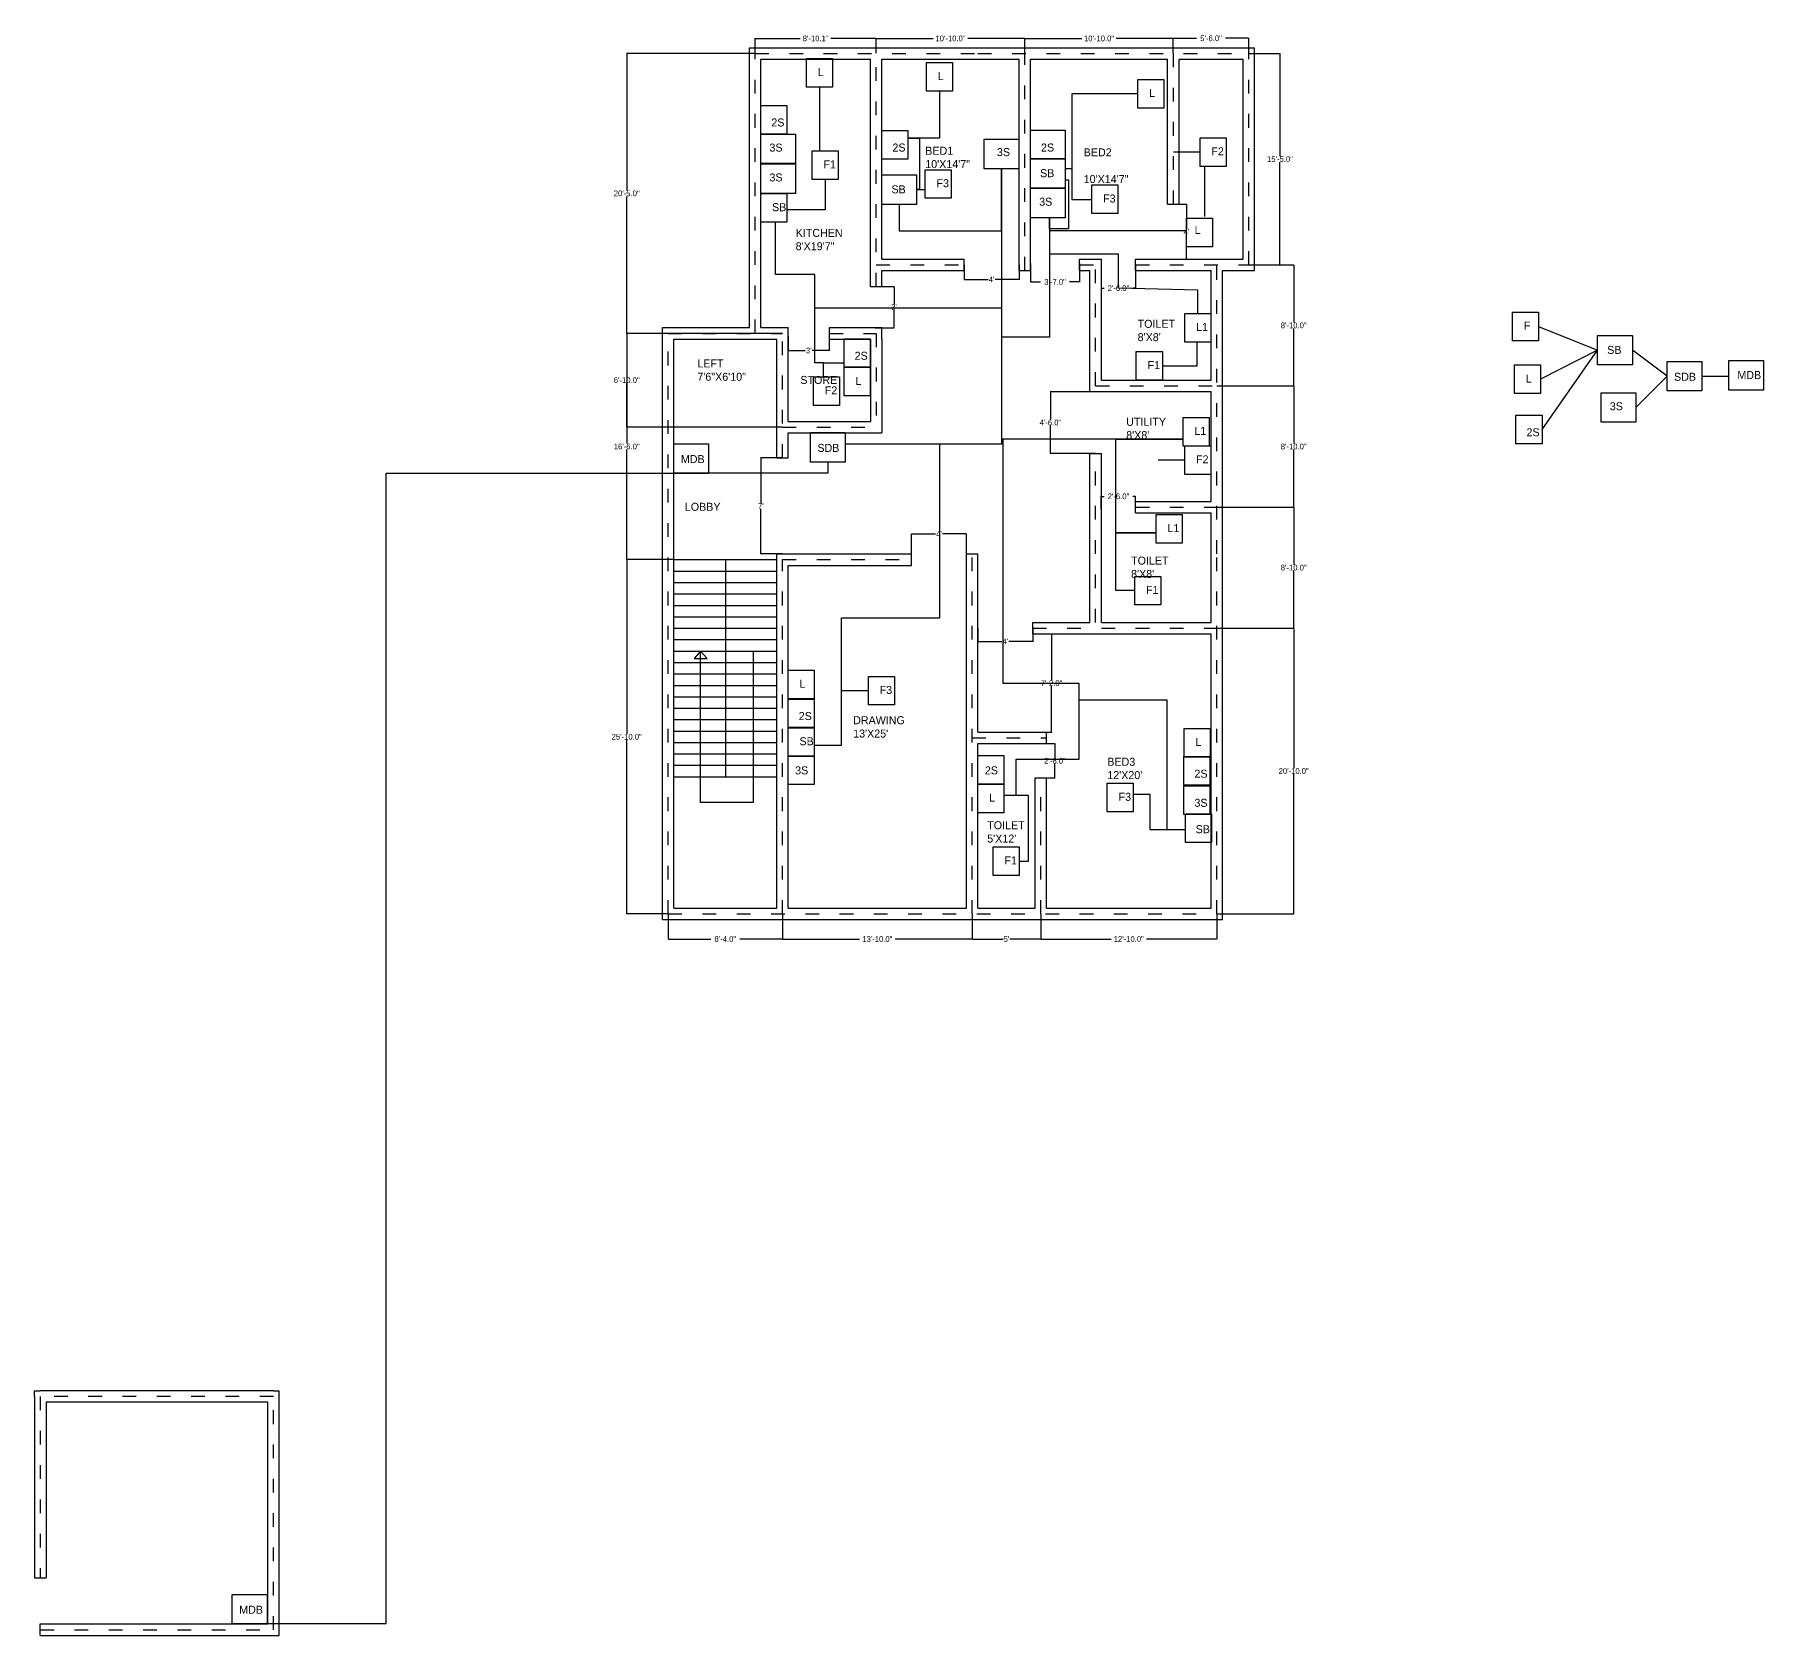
# Model space of a CAD drawing. Header units: inches. Extents: x -2131 to 672, y -398 to 1043.
# Drawn here: x -840 to 672, y -398 to 1003 of the extents above; entities that cross this region are included whole.
import ezdxf

# ---------------------------------------------------------------- set-up
doc = ezdxf.new("R2010")
doc.units = ezdxf.units.IN
doc.header["$MEASUREMENT"] = 0
doc.linetypes.add('ACAD_ISO03W100', pattern=[30, 12, -18])
for name, color, linetype in [('GREEN', 90, 'Continuous'), ('MAGENDA', 6, 'Continuous'), ('RED', 10, 'Continuous')]:
    doc.layers.add(name, color=color, linetype=linetype)
doc.dimstyles.get("Standard").update_dxf_attribs({"dimtxt": 5, "dimasz": 0.18, "dimexe": 0.18, "dimexo": 0.0625, "dimgap": 0.09, "dimtad": 0, "dimtih": 1, "dimtoh": 1, "dimdec": 1, "dimzin": 0, "dimdsep": 46, "dimlunit": 3, "dimtxsty": 'Standard', "dimcen": 0.09, "dimaunit": 1, "dimadec": 0, "dimazin": 0, "dimtfac": 1, "dimtdec": 1, "dimtofl": 0, "dimtmove": 0, "dimatfit": 3, "dimfxl": 1, "dimtolj": 1, "dimtzin": 0, "dimarcsym": 0})

# ---------------------------------------------------------------- blocks, each defined once
blk = doc.blocks.new('*D1')
at = {"color": 0, "lineweight": -2}
for p, q in [((-286.1, 233.3), (-286.1, 211.2)), ((-186.1, 233.3), (-186.1, 211.2)), ((-285.9, 211.4), (-248.7, 211.4)), ((-186.3, 211.4), (-223.5, 211.4))]:
    blk.add_line(p, q, dxfattribs=at)
at = {"color": 0}
for points in [[(-285.9, 211.4), (-285.9, 211.3), (-286.1, 211.4)], [(-186.3, 211.4), (-186.3, 211.3), (-186.1, 211.4)]]:
    blk.add_solid(points, dxfattribs=at)
at = {"layer": 'Defpoints', "color": 0}
for p in [(-286.1, 233.4), (-186.1, 233.4), (-186.1, 211.4)]:
    blk.add_point(p, dxfattribs=at)
at = {"color": 0, "insert": (-236.1, 211.4), "char_height": 5, "attachment_point": 5}
blk.add_mtext('\\A1;8\'-4.0"', dxfattribs=at)
blk = doc.blocks.new('*D2')
at = {"color": 0, "lineweight": -2}
for p, q in [((-186.1, 233.3), (-186.1, 211.2)), ((-20.1, 233.3), (-20.1, 211.2)), ((-185.9, 211.4), (-118.6, 211.4)), ((-20.3, 211.4), (-87.6, 211.4))]:
    blk.add_line(p, q, dxfattribs=at)
at = {"color": 0}
for points in [[(-185.9, 211.4), (-185.9, 211.3), (-186.1, 211.4)], [(-20.3, 211.4), (-20.3, 211.3), (-20.1, 211.4)]]:
    blk.add_solid(points, dxfattribs=at)
at = {"layer": 'Defpoints', "color": 0}
for p in [(-186.1, 233.4), (-20.1, 233.4), (-20.1, 211.4)]:
    blk.add_point(p, dxfattribs=at)
at = {"color": 0, "insert": (-103.1, 211.4), "char_height": 5, "attachment_point": 5}
blk.add_mtext('\\A1;13\'-10.0"', dxfattribs=at)
blk = doc.blocks.new('*D3')
at = {"color": 0, "lineweight": -2}
for p, q in [((-20.1, 233.3), (-20.1, 211.2)), ((39.9, 233.3), (39.9, 211.2)), ((-19.9, 211.4), (6.9, 211.4)), ((39.7, 211.4), (12.9, 211.4))]:
    blk.add_line(p, q, dxfattribs=at)
at = {"color": 0}
for points in [[(-19.9, 211.4), (-19.9, 211.3), (-20.1, 211.4)], [(39.7, 211.4), (39.7, 211.3), (39.9, 211.4)]]:
    blk.add_solid(points, dxfattribs=at)
at = {"layer": 'Defpoints', "color": 0}
for p in [(-20.1, 233.4), (39.9, 233.4), (39.9, 211.4)]:
    blk.add_point(p, dxfattribs=at)
at = {"color": 0, "insert": (9.9, 211.4), "char_height": 5, "attachment_point": 5}
blk.add_mtext("\\A1;5'", dxfattribs=at)
blk = doc.blocks.new('*D4')
at = {"color": 0, "lineweight": -2}
for p, q in [((39.9, 233.3), (39.9, 211.2)), ((193.9, 233.3), (193.9, 211.2)), ((40.1, 211.4), (101.4, 211.4)), ((193.7, 211.4), (132.4, 211.4))]:
    blk.add_line(p, q, dxfattribs=at)
at = {"color": 0}
for points in [[(40.1, 211.4), (40.1, 211.3), (39.9, 211.4)], [(193.7, 211.4), (193.7, 211.3), (193.9, 211.4)]]:
    blk.add_solid(points, dxfattribs=at)
at = {"layer": 'Defpoints', "color": 0}
for p in [(39.9, 233.4), (193.9, 233.4), (193.9, 211.4)]:
    blk.add_point(p, dxfattribs=at)
at = {"color": 0, "insert": (116.9, 211.4), "char_height": 5, "attachment_point": 5}
blk.add_mtext('\\A1;12\'-10.0"', dxfattribs=at)
blk = doc.blocks.new('*D6')
at = {"color": 0, "lineweight": -2}
for p, q in [((222, 986.4), (249.4, 986.4)), ((249.2, 986.2), (249.2, 896.5)), ((249.2, 801.6), (249.2, 891.3)), ((222, 801.4), (249.4, 801.4))]:
    blk.add_line(p, q, dxfattribs=at)
at = {"color": 0}
for points in [[(249.2, 986.2), (249.3, 986.2), (249.2, 986.4)], [(249.2, 801.6), (249.3, 801.6), (249.2, 801.4)]]:
    blk.add_solid(points, dxfattribs=at)
at = {"layer": 'Defpoints', "color": 0}
for p in [(221.9, 986.4), (221.9, 801.4), (249.2, 801.4)]:
    blk.add_point(p, dxfattribs=at)
at = {"color": 0, "insert": (249.2, 893.9), "char_height": 5, "attachment_point": 5}
blk.add_mtext('\\A1;15\'-5.0"', dxfattribs=at)
blk = doc.blocks.new('*D9')
at = {"color": 0, "lineweight": -2}
for p, q in [((222, 801.4), (261.4, 801.4)), ((261.2, 801.2), (261.2, 751)), ((261.2, 695.6), (261.2, 745.8)), ((194, 695.4), (261.4, 695.4))]:
    blk.add_line(p, q, dxfattribs=at)
at = {"color": 0}
for points in [[(261.2, 801.2), (261.2, 801.2), (261.2, 801.4)], [(261.2, 695.6), (261.2, 695.6), (261.2, 695.4)]]:
    blk.add_solid(points, dxfattribs=at)
at = {"layer": 'Defpoints', "color": 0}
for p in [(222, 801.4), (193.9, 695.4), (261.2, 695.4)]:
    blk.add_point(p, dxfattribs=at)
at = {"color": 0, "insert": (261.2, 748.4), "char_height": 5, "attachment_point": 5}
blk.add_mtext('\\A1;8\'-10.0"', dxfattribs=at)
blk = doc.blocks.new('*D10')
at = {"color": 0, "lineweight": -2}
for p, q in [((194, 695.4), (261.4, 695.4)), ((261.2, 695.2), (261.2, 645)), ((261.2, 589.6), (261.2, 639.8)), ((194, 589.4), (261.4, 589.4))]:
    blk.add_line(p, q, dxfattribs=at)
at = {"color": 0}
for points in [[(261.2, 695.2), (261.2, 695.2), (261.2, 695.4)], [(261.2, 589.6), (261.2, 589.6), (261.2, 589.4)]]:
    blk.add_solid(points, dxfattribs=at)
at = {"layer": 'Defpoints', "color": 0}
for p in [(193.9, 695.4), (193.9, 589.4), (261.2, 589.4)]:
    blk.add_point(p, dxfattribs=at)
at = {"color": 0, "insert": (261.2, 642.4), "char_height": 5, "attachment_point": 5}
blk.add_mtext('\\A1;8\'-10.0"', dxfattribs=at)
blk = doc.blocks.new('*D11')
at = {"color": 0, "lineweight": -2}
for p, q in [((194, 589.4), (261.4, 589.4)), ((261.2, 589.2), (261.2, 539)), ((261.2, 483.6), (261.2, 533.8)), ((194, 483.4), (261.4, 483.4))]:
    blk.add_line(p, q, dxfattribs=at)
at = {"color": 0}
for points in [[(261.2, 589.2), (261.2, 589.2), (261.2, 589.4)], [(261.2, 483.6), (261.2, 483.6), (261.2, 483.4)]]:
    blk.add_solid(points, dxfattribs=at)
at = {"layer": 'Defpoints', "color": 0}
for p in [(193.9, 589.4), (193.9, 483.4), (261.2, 483.4)]:
    blk.add_point(p, dxfattribs=at)
at = {"color": 0, "insert": (261.2, 536.4), "char_height": 5, "attachment_point": 5}
blk.add_mtext('\\A1;8\'-10.0"', dxfattribs=at)
blk = doc.blocks.new('*D12')
at = {"color": 0, "lineweight": -2}
for p, q in [((194, 483.4), (261.4, 483.4)), ((261.2, 483.2), (261.2, 361)), ((261.2, 233.6), (261.2, 355.8)), ((194, 233.4), (261.4, 233.4))]:
    blk.add_line(p, q, dxfattribs=at)
at = {"color": 0}
for points in [[(261.2, 483.2), (261.2, 483.2), (261.2, 483.4)], [(261.2, 233.6), (261.2, 233.6), (261.2, 233.4)]]:
    blk.add_solid(points, dxfattribs=at)
at = {"layer": 'Defpoints', "color": 0}
for p in [(193.9, 483.4), (193.9, 233.4), (261.2, 233.4)]:
    blk.add_point(p, dxfattribs=at)
at = {"color": 0, "insert": (261.2, 358.4), "char_height": 5, "attachment_point": 5}
blk.add_mtext('\\A1;20\'-10.0"', dxfattribs=at)
blk = doc.blocks.new('*D13')
at = {"color": 0, "lineweight": -2}
for p, q in [((-281.1, 543.4), (-322.6, 543.4)), ((-322.4, 543.2), (-322.4, 391)), ((-322.4, 233.6), (-322.4, 385.8)), ((-286.1, 233.4), (-322.6, 233.4))]:
    blk.add_line(p, q, dxfattribs=at)
at = {"color": 0}
for points in [[(-322.5, 543.2), (-322.4, 543.2), (-322.4, 543.4)], [(-322.5, 233.6), (-322.4, 233.6), (-322.4, 233.4)]]:
    blk.add_solid(points, dxfattribs=at)
at = {"layer": 'Defpoints', "color": 0}
for p in [(-322.4, 543.4), (-281.1, 543.4), (-286.1, 233.4)]:
    blk.add_point(p, dxfattribs=at)
at = {"color": 0, "insert": (-322.4, 388.4), "char_height": 5, "attachment_point": 5}
blk.add_mtext('\\A1;25\'-10.0"', dxfattribs=at)
blk = doc.blocks.new('*D14')
at = {"color": 0, "lineweight": -2}
for p, q in [((-286.1, 741.4), (-322.6, 741.4)), ((-322.4, 741.2), (-322.4, 645)), ((-322.4, 543.6), (-322.4, 639.8)), ((-281.1, 543.4), (-322.6, 543.4))]:
    blk.add_line(p, q, dxfattribs=at)
at = {"color": 0}
for points in [[(-322.5, 741.2), (-322.4, 741.2), (-322.4, 741.4)], [(-322.5, 543.6), (-322.4, 543.6), (-322.4, 543.4)]]:
    blk.add_solid(points, dxfattribs=at)
at = {"layer": 'Defpoints', "color": 0}
for p in [(-322.4, 741.4), (-286.1, 741.4), (-281.1, 543.4)]:
    blk.add_point(p, dxfattribs=at)
at = {"color": 0, "insert": (-322.4, 642.4), "char_height": 5, "attachment_point": 5}
blk.add_mtext('\\A1;16\'-6.0"', dxfattribs=at)
blk = doc.blocks.new('*D15')
at = {"color": 0, "lineweight": -2}
for p, q in [((-210.1, 986.4), (-322.6, 986.4)), ((-322.4, 986.2), (-322.4, 866.5)), ((-322.4, 741.6), (-322.4, 861.3)), ((-286.1, 741.4), (-322.6, 741.4))]:
    blk.add_line(p, q, dxfattribs=at)
at = {"color": 0}
for points in [[(-322.5, 986.2), (-322.4, 986.2), (-322.4, 986.4)], [(-322.5, 741.6), (-322.4, 741.6), (-322.4, 741.4)]]:
    blk.add_solid(points, dxfattribs=at)
at = {"layer": 'Defpoints', "color": 0}
for p in [(-322.4, 986.4), (-210.1, 986.4), (-286.1, 741.4)]:
    blk.add_point(p, dxfattribs=at)
at = {"color": 0, "insert": (-322.4, 863.9), "char_height": 5, "attachment_point": 5}
blk.add_mtext('\\A1;20\'-5.0"', dxfattribs=at)
blk = doc.blocks.new('*D16')
at = {"color": 0, "lineweight": -2}
for p, q in [((-210.1, 986.5), (-210.1, 999.7)), ((-210, 999.5), (-170.5, 999.5)), ((-104.3, 999.5), (-143.7, 999.5)), ((-104.1, 986.5), (-104.1, 999.7))]:
    blk.add_line(p, q, dxfattribs=at)
at = {"color": 0}
for points in [[(-210, 999.6), (-210, 999.5), (-210.1, 999.5)], [(-104.3, 999.6), (-104.3, 999.5), (-104.1, 999.5)]]:
    blk.add_solid(points, dxfattribs=at)
at = {"layer": 'Defpoints', "color": 0}
for p in [(-104.1, 999.5), (-210.1, 986.4), (-104.1, 986.4)]:
    blk.add_point(p, dxfattribs=at)
at = {"color": 0, "insert": (-157.1, 999.5), "char_height": 5, "attachment_point": 5}
blk.add_mtext('\\A1;8\'-10.1"', dxfattribs=at)
blk = doc.blocks.new('*D17')
at = {"color": 0, "lineweight": -2}
for p, q in [((-104.1, 986.5), (-104.1, 999.7)), ((-103.9, 999.5), (-54.2, 999.5)), ((25.7, 999.5), (-24, 999.5)), ((25.9, 986.5), (25.9, 999.7))]:
    blk.add_line(p, q, dxfattribs=at)
at = {"color": 0}
for points in [[(-103.9, 999.6), (-103.9, 999.5), (-104.1, 999.5)], [(25.7, 999.6), (25.7, 999.5), (25.9, 999.5)]]:
    blk.add_solid(points, dxfattribs=at)
at = {"layer": 'Defpoints', "color": 0}
for p in [(25.9, 999.5), (-104.1, 986.4), (25.9, 986.4)]:
    blk.add_point(p, dxfattribs=at)
at = {"color": 0, "insert": (-39.1, 999.5), "char_height": 5, "attachment_point": 5}
blk.add_mtext('\\A1;10\'-10.0"', dxfattribs=at)
blk = doc.blocks.new('*D18')
at = {"color": 0, "lineweight": -2}
for p, q in [((25.9, 986.5), (25.9, 999.7)), ((26.1, 999.5), (75.8, 999.5)), ((155.7, 999.5), (106, 999.5)), ((155.9, 986.5), (155.9, 999.7))]:
    blk.add_line(p, q, dxfattribs=at)
at = {"color": 0}
for points in [[(26.1, 999.6), (26.1, 999.5), (25.9, 999.5)], [(155.7, 999.6), (155.7, 999.5), (155.9, 999.5)]]:
    blk.add_solid(points, dxfattribs=at)
at = {"layer": 'Defpoints', "color": 0}
for p in [(155.9, 999.5), (25.9, 986.4), (155.9, 986.4)]:
    blk.add_point(p, dxfattribs=at)
at = {"color": 0, "insert": (90.9, 999.5), "char_height": 5, "attachment_point": 5}
blk.add_mtext('\\A1;10\'-10.0"', dxfattribs=at)
blk = doc.blocks.new('*D20')
at = {"color": 0, "lineweight": -2}
for p, q in [((155.9, 986.5), (155.9, 999.8)), ((156.1, 999.6), (176.3, 999.6)), ((221.7, 999.6), (201.5, 999.6)), ((221.9, 986.5), (221.9, 999.8))]:
    blk.add_line(p, q, dxfattribs=at)
at = {"color": 0}
for points in [[(156.1, 999.6), (156.1, 999.6), (155.9, 999.6)], [(221.7, 999.6), (221.7, 999.6), (221.9, 999.6)]]:
    blk.add_solid(points, dxfattribs=at)
at = {"layer": 'Defpoints', "color": 0}
for p in [(221.9, 999.6), (155.9, 986.5), (221.9, 986.4)]:
    blk.add_point(p, dxfattribs=at)
at = {"color": 0, "insert": (188.9, 999.6), "char_height": 5, "attachment_point": 5}
blk.add_mtext('\\A1;5\'-6.0"', dxfattribs=at)
blk = doc.blocks.new('*D21')
at = {"color": 0, "lineweight": -2}
for p, q in [((40, 382.4), (52.5, 382.4)), ((52.3, 382.2), (52.3, 370)), ((52.3, 352.6), (52.3, 364.8)), ((40, 352.4), (52.5, 352.4))]:
    blk.add_line(p, q, dxfattribs=at)
at = {"color": 0}
for points in [[(52.3, 382.2), (52.4, 382.2), (52.3, 382.4)], [(52.3, 352.6), (52.4, 352.6), (52.3, 352.4)]]:
    blk.add_solid(points, dxfattribs=at)
at = {"layer": 'Defpoints', "color": 0}
for p in [(39.9, 382.4), (52.3, 382.4), (39.9, 352.4)]:
    blk.add_point(p, dxfattribs=at)
at = {"color": 0, "insert": (52.3, 367.4), "char_height": 5, "attachment_point": 5}
blk.add_mtext('\\A1;2\'-6.0"', dxfattribs=at)
blk = doc.blocks.new('*D22')
at = {"color": 0, "lineweight": -2}
for p, q in [((45, 478.4), (49.5, 478.4)), ((49.3, 478.2), (49.3, 438)), ((49.3, 392.6), (49.3, 432.8)), ((45, 392.4), (49.5, 392.4))]:
    blk.add_line(p, q, dxfattribs=at)
at = {"color": 0}
for points in [[(49.2, 478.2), (49.3, 478.2), (49.3, 478.4)], [(49.2, 392.6), (49.3, 392.6), (49.3, 392.4)]]:
    blk.add_solid(points, dxfattribs=at)
at = {"layer": 'Defpoints', "color": 0}
for p in [(44.9, 478.4), (49.3, 478.4), (44.9, 392.4)]:
    blk.add_point(p, dxfattribs=at)
at = {"color": 0, "insert": (49.3, 435.4), "char_height": 5, "attachment_point": 5}
blk.add_mtext('\\A1;7\'-2.0"', dxfattribs=at)
blk = doc.blocks.new('*D23')
at = {"color": 0, "lineweight": -2}
for p, q in [((-15.1, 483.3), (-15.1, 471.6)), ((-14.9, 471.8), (5.9, 471.8)), ((32.7, 471.8), (11.9, 471.8)), ((32.9, 483.3), (32.9, 471.6))]:
    blk.add_line(p, q, dxfattribs=at)
at = {"color": 0}
for points in [[(-14.9, 471.8), (-14.9, 471.8), (-15.1, 471.8)], [(32.7, 471.8), (32.7, 471.8), (32.9, 471.8)]]:
    blk.add_solid(points, dxfattribs=at)
at = {"layer": 'Defpoints', "color": 0}
for p in [(-15.1, 483.4), (-15.1, 471.8), (32.9, 483.4)]:
    blk.add_point(p, dxfattribs=at)
at = {"color": 0, "insert": (8.9, 471.8), "char_height": 5, "attachment_point": 5}
blk.add_mtext("\\A1;4'", dxfattribs=at)
blk = doc.blocks.new('*D24')
at = {"color": 0, "lineweight": -2}
for p, q in [((-73.1, 543.5), (-73.1, 566.1)), ((-72.9, 565.9), (-52.1, 565.9)), ((-25.3, 565.9), (-46.1, 565.9)), ((-25.1, 543.5), (-25.1, 566.1))]:
    blk.add_line(p, q, dxfattribs=at)
at = {"color": 0}
for points in [[(-72.9, 566), (-72.9, 565.9), (-73.1, 565.9)], [(-25.3, 566), (-25.3, 565.9), (-25.1, 565.9)]]:
    blk.add_solid(points, dxfattribs=at)
at = {"layer": 'Defpoints', "color": 0}
for p in [(-73.1, 565.9), (-73.1, 543.4), (-25.1, 543.4)]:
    blk.add_point(p, dxfattribs=at)
at = {"color": 0, "insert": (-49.1, 565.9), "char_height": 5, "attachment_point": 5}
blk.add_mtext("\\A1;4'", dxfattribs=at)
blk = doc.blocks.new('*D25')
at = {"color": 0, "lineweight": -2}
for p, q in [((-186.1, 632.4), (-205.2, 632.4)), ((-205, 632.2), (-205, 593)), ((-205, 548.6), (-205, 587.8)), ((-186.1, 548.4), (-205.2, 548.4))]:
    blk.add_line(p, q, dxfattribs=at)
at = {"color": 0}
for points in [[(-205, 632.2), (-205, 632.2), (-205, 632.4)], [(-205, 548.6), (-205, 548.6), (-205, 548.4)]]:
    blk.add_solid(points, dxfattribs=at)
at = {"layer": 'Defpoints', "color": 0}
for p in [(-205, 632.4), (-186.1, 632.4), (-186.1, 548.4)]:
    blk.add_point(p, dxfattribs=at)
at = {"color": 0, "insert": (-205, 590.4), "char_height": 5, "attachment_point": 5}
blk.add_mtext("\\A1;7'", dxfattribs=at)
blk = doc.blocks.new('*D26')
at = {"color": 0, "lineweight": -2}
for p, q in [((-181.1, 738.6), (-181.1, 726.2)), ((-180.9, 726.4), (-166.1, 726.4)), ((-145.3, 726.4), (-160.1, 726.4)), ((-145.1, 738.6), (-145.1, 726.2))]:
    blk.add_line(p, q, dxfattribs=at)
at = {"color": 0}
for points in [[(-180.9, 726.4), (-180.9, 726.4), (-181.1, 726.4)], [(-145.3, 726.4), (-145.3, 726.4), (-145.1, 726.4)]]:
    blk.add_solid(points, dxfattribs=at)
at = {"layer": 'Defpoints', "color": 0}
for p in [(-181.1, 738.7), (-145.1, 738.7), (-145.1, 726.4)]:
    blk.add_point(p, dxfattribs=at)
at = {"color": 0, "insert": (-163.1, 726.4), "char_height": 5, "attachment_point": 5}
blk.add_mtext("\\A1;3'", dxfattribs=at)
blk = doc.blocks.new('*D27')
at = {"color": 0, "lineweight": -2}
for p, q in [((-27.1, 801.3), (-27.1, 788.4)), ((-26.9, 788.6), (-6.1, 788.6)), ((20.7, 788.6), (-0.1, 788.6)), ((20.9, 801.3), (20.9, 788.4))]:
    blk.add_line(p, q, dxfattribs=at)
at = {"color": 0}
for points in [[(-26.9, 788.6), (-26.9, 788.6), (-27.1, 788.6)], [(20.7, 788.6), (20.7, 788.6), (20.9, 788.6)]]:
    blk.add_solid(points, dxfattribs=at)
at = {"layer": 'Defpoints', "color": 0}
for p in [(-27.1, 801.4), (20.9, 801.4), (20.9, 788.6)]:
    blk.add_point(p, dxfattribs=at)
at = {"color": 0, "insert": (-3.1, 788.6), "char_height": 5, "attachment_point": 5}
blk.add_mtext("\\A1;4'", dxfattribs=at)
blk = doc.blocks.new('*D28')
at = {"color": 0, "lineweight": -2}
for p, q in [((-104.9, 782.4), (-88.4, 782.4)), ((-88.5, 782.2), (-88.5, 767)), ((-88.5, 746.6), (-88.5, 761.8)), ((-104.9, 746.4), (-88.4, 746.4))]:
    blk.add_line(p, q, dxfattribs=at)
at = {"color": 0}
for points in [[(-88.6, 782.2), (-88.5, 782.2), (-88.5, 782.4)], [(-88.6, 746.6), (-88.5, 746.6), (-88.5, 746.4)]]:
    blk.add_solid(points, dxfattribs=at)
at = {"layer": 'Defpoints', "color": 0}
for p in [(-105, 782.4), (-88.5, 782.4), (-105, 746.4)]:
    blk.add_point(p, dxfattribs=at)
at = {"color": 0, "insert": (-88.5, 764.4), "char_height": 5, "attachment_point": 5}
blk.add_mtext("\\A1;3'", dxfattribs=at)
blk = doc.blocks.new('*D30')
at = {"color": 0, "lineweight": -2}
for p, q in [((92.9, 800.1), (92.9, 780.9)), ((122.9, 801.3), (122.9, 780.9)), ((93.1, 781), (95.3, 781)), ((122.7, 781), (120.5, 781))]:
    blk.add_line(p, q, dxfattribs=at)
at = {"color": 0}
for points in [[(93.1, 781.1), (93.1, 781), (92.9, 781)], [(122.7, 781.1), (122.7, 781), (122.9, 781)]]:
    blk.add_solid(points, dxfattribs=at)
at = {"layer": 'Defpoints', "color": 0}
for p in [(92.9, 800.2), (122.9, 801.4), (122.9, 781)]:
    blk.add_point(p, dxfattribs=at)
at = {"color": 0, "insert": (107.9, 781), "char_height": 5, "attachment_point": 5}
blk.add_mtext('\\A1;2\'-6.0"', dxfattribs=at)
blk = doc.blocks.new('*D31')
at = {"color": 0, "lineweight": -2}
for p, q in [((30.9, 802.6), (30.9, 786.2)), ((73.9, 802.6), (73.9, 786.2)), ((31.1, 786.4), (39.8, 786.4)), ((73.7, 786.4), (65, 786.4))]:
    blk.add_line(p, q, dxfattribs=at)
at = {"color": 0}
for points in [[(31.1, 786.5), (31.1, 786.4), (30.9, 786.4)], [(73.7, 786.5), (73.7, 786.4), (73.9, 786.4)]]:
    blk.add_solid(points, dxfattribs=at)
at = {"layer": 'Defpoints', "color": 0}
for p in [(30.9, 802.7), (73.9, 802.7), (73.9, 786.4)]:
    blk.add_point(p, dxfattribs=at)
at = {"color": 0, "insert": (52.4, 786.4), "char_height": 5, "attachment_point": 5}
blk.add_mtext('\\A1;3\'-7.0"', dxfattribs=at)
blk = doc.blocks.new('*D32')
at = {"color": 0, "lineweight": -2}
for p, q in [((87.9, 690.4), (48.1, 690.4)), ((48.3, 690.2), (48.3, 666)), ((48.3, 636.6), (48.3, 660.8)), ((87.9, 636.4), (48.1, 636.4))]:
    blk.add_line(p, q, dxfattribs=at)
at = {"color": 0}
for points in [[(48.2, 690.2), (48.3, 690.2), (48.3, 690.4)], [(48.2, 636.6), (48.3, 636.6), (48.3, 636.4)]]:
    blk.add_solid(points, dxfattribs=at)
at = {"layer": 'Defpoints', "color": 0}
for p in [(48.3, 690.4), (87.9, 690.4), (87.9, 636.4)]:
    blk.add_point(p, dxfattribs=at)
at = {"color": 0, "insert": (48.3, 663.4), "char_height": 5, "attachment_point": 5}
blk.add_mtext('\\A1;4\'-6.0"', dxfattribs=at)
blk = doc.blocks.new('*D33')
at = {"color": 0, "lineweight": -2}
for p, q in [((92.9, 587.6), (92.9, 598.9)), ((93.1, 598.8), (95.3, 598.8)), ((122.7, 598.8), (120.5, 598.8)), ((122.9, 587.6), (122.9, 598.9))]:
    blk.add_line(p, q, dxfattribs=at)
at = {"color": 0}
for points in [[(93.1, 598.8), (93.1, 598.7), (92.9, 598.8)], [(122.7, 598.8), (122.7, 598.7), (122.9, 598.8)]]:
    blk.add_solid(points, dxfattribs=at)
at = {"layer": 'Defpoints', "color": 0}
for p in [(122.9, 598.8), (92.9, 587.6), (122.9, 587.6)]:
    blk.add_point(p, dxfattribs=at)
at = {"color": 0, "insert": (107.9, 598.8), "char_height": 5, "attachment_point": 5}
blk.add_mtext('\\A1;2\'-6.0"', dxfattribs=at)
blk = doc.blocks.new('*D35')
at = {"color": 0, "lineweight": -2}
for p, q in [((-186.1, 741.4), (-322.6, 741.4)), ((-322.4, 741.2), (-322.4, 703)), ((-322.4, 659.6), (-322.4, 697.8)), ((-186.1, 659.4), (-322.6, 659.4))]:
    blk.add_line(p, q, dxfattribs=at)
at = {"color": 0}
for points in [[(-322.5, 741.2), (-322.4, 741.2), (-322.4, 741.4)], [(-322.5, 659.6), (-322.4, 659.6), (-322.4, 659.4)]]:
    blk.add_solid(points, dxfattribs=at)
at = {"layer": 'Defpoints', "color": 0}
for p in [(-322.4, 741.4), (-186.1, 741.4), (-186.1, 659.4)]:
    blk.add_point(p, dxfattribs=at)
at = {"color": 0, "insert": (-322.4, 700.4), "char_height": 5, "attachment_point": 5}
blk.add_mtext('\\A1;6\'-10.0"', dxfattribs=at)
blk = doc.blocks.new('*D81')
at = {"color": 0, "lineweight": -2}
for p, q in [((159.1, 854.4), (167.6, 854.4)), ((167.4, 854.2), (167.4, 833)), ((167.4, 806.6), (167.4, 827.8)), ((159.5, 806.4), (167.6, 806.4))]:
    blk.add_line(p, q, dxfattribs=at)
at = {"color": 0}
for points in [[(167.4, 854.2), (167.5, 854.2), (167.4, 854.4)], [(167.4, 806.6), (167.5, 806.6), (167.4, 806.4)]]:
    blk.add_solid(points, dxfattribs=at)
at = {"layer": 'Defpoints', "color": 0}
for p in [(159, 854.4), (167.4, 854.4), (159.4, 806.4)]:
    blk.add_point(p, dxfattribs=at)
at = {"color": 0, "insert": (167.4, 830.4), "char_height": 5, "attachment_point": 5}
blk.add_mtext("\\A1;4'", dxfattribs=at)

msp = doc.modelspace()

# ---------------------------------------------------------------- linework, layer by layer
for p, q in [((-215.08, 991.41), (-15.08, 991.41)), ((-215.08, 746.41), (-215.08, 991.41)), ((-15.08, 991.41), (226.92, 991.41)), ((226.92, 796.41), (226.92, 991.41)), ((-205.08, 981.41), (-109.08, 981.41)), ((-205.08, 746.41), (-205.08, 981.41)), ((-109.08, 782.41), (-109.08, 981.41)), ((-99.08, 806.41), (-99.08, 981.41)), ((-99.08, 981.41), (-15.08, 981.41)), ((-15.08, 981.41), (20.92, 981.41)), ((20.92, 796.41), (20.92, 981.41)), ((30.92, 796.41), (30.92, 981.41)), ((30.92, 981.41), (150.92, 981.41)), ((150.92, 854.41), (150.92, 981.41)), ((160.92, 854.41), (160.92, 981.41)), ((160.92, 981.41), (216.92, 981.41)), ((216.92, 806.41), (216.92, 981.41)), ((150.92, 854.41), (160.92, 854.41)), ((-99.08, 806.41), (-27.08, 806.41)), ((-27.08, 796.41), (-27.08, 806.41)), ((73.92, 806.41), (92.92, 806.41)), ((73.92, 796.41), (73.92, 806.41)), ((92.92, 700.41), (92.92, 806.41)), ((122.92, 796.41), (122.92, 806.41)), ((122.92, 806.41), (216.92, 806.41)), ((122.92, 796.41), (122.92, 806.41)), ((-99.08, 796.41), (-27.08, 796.41)), ((-99.08, 782.41), (-99.08, 796.41)), ((20.92, 796.41), (30.92, 796.41)), ((73.92, 796.41), (82.92, 796.41)), ((82.92, 690.41), (82.92, 796.41)), ((122.92, 796.41), (188.92, 796.41)), ((188.92, 700.41), (188.92, 796.41)), ((198.92, 548.41), (198.92, 796.41)), ((198.92, 796.41), (226.92, 796.41)), ((-109.08, 782.41), (-99.08, 782.41)), ((-291.08, 228.41), (-291.08, 746.41)), ((-291.08, 746.41), (-215.08, 746.41)), ((-205.08, 746.41), (-181.08, 746.41)), ((-181.08, 664.41), (-181.08, 746.41)), ((-145.08, 746.41), (-99.08, 746.41)), ((-145.08, 736.41), (-145.08, 746.41)), ((-99.08, 736.41), (-99.08, 746.41)), ((-281.08, 238.41), (-281.08, 736.41)), ((-281.08, 736.41), (-191.08, 736.41)), ((-191.08, 632.41), (-191.08, 736.41)), ((-145.08, 736.41), (-109.08, 736.41)), ((-109.08, 736.41), (-109.08, 664.41)), ((-99.08, 736.41), (-99.08, 654.41)), ((92.92, 700.41), (188.92, 700.41)), ((82.92, 690.41), (188.92, 690.41)), ((188.92, 594.41), (188.92, 690.41)), ((-181.08, 664.41), (-109.08, 664.41)), ((-181.08, 654.41), (-99.08, 654.41)), ((-181.08, 632.41), (-181.08, 654.41)), ((82.92, 488.41), (82.92, 636.41)), ((82.92, 636.41), (92.92, 636.41)), ((92.92, 488.41), (92.92, 636.41)), ((-191.08, 632.41), (-181.08, 632.41)), ((122.92, 584.41), (122.92, 594.41)), ((122.92, 594.41), (188.92, 594.41)), ((122.92, 584.41), (188.92, 584.41)), ((188.92, 548.41), (188.92, 584.41)), ((-281.08, 538.41), (-281.08, 548.41)), ((-191.08, 238.41), (-191.08, 548.41)), ((-191.08, 548.41), (-181.08, 548.41)), ((-191.08, 548.41), (-73.08, 548.41)), ((-73.08, 538.41), (-73.08, 548.41)), ((-25.08, 538.41), (-25.08, 548.41)), ((-25.08, 548.41), (-15.08, 548.41)), ((-15.08, 538.41), (-15.08, 548.41)), ((188.92, 488.41), (188.92, 548.41)), ((198.92, 228.41), (198.92, 548.41)), ((-281.08, 543.41), (-191.08, 543.41)), ((-281.08, 533.41), (-191.08, 533.41)), ((-236.08, 543.41), (-236.08, 353.41)), ((-181.08, 238.41), (-181.08, 538.41)), ((-181.08, 538.41), (-73.08, 538.41)), ((-25.08, 238.41), (-25.08, 538.41)), ((-15.08, 392.41), (-15.08, 538.41)), ((-281.08, 523.41), (-191.08, 523.41)), ((-281.08, 513.41), (-191.08, 513.41)), ((-281.08, 503.41), (-191.08, 503.41)), ((-281.08, 493.41), (-191.08, 493.41)), ((32.92, 478.41), (32.92, 488.41)), ((32.92, 488.41), (82.92, 488.41)), ((92.92, 488.41), (188.92, 488.41)), ((-281.08, 483.41), (-191.08, 483.41)), ((-281.08, 473.41), (-191.08, 473.41)), ((32.92, 478.41), (188.92, 478.41)), ((188.92, 238.41), (188.92, 478.41)), ((-281.08, 463.41), (-191.08, 463.41)), ((-257.88, 463.41), (-263.36, 456.94)), ((-263.36, 456.94), (-252.12, 456.94)), ((-257.88, 330.89), (-257.88, 463.41)), ((-252.12, 456.94), (-257.88, 463.41)), ((-211.63, 463.41), (-211.63, 330.89)), ((-281.08, 453.41), (-191.08, 453.41)), ((-281.08, 443.41), (-191.08, 443.41)), ((-281.08, 433.41), (-191.08, 433.41)), ((-281.08, 423.41), (-191.08, 423.41)), ((-281.08, 413.41), (-191.08, 413.41)), ((-281.08, 403.41), (-191.08, 403.41)), ((-281.08, 393.41), (-191.08, 393.41)), ((-281.08, 383.41), (-191.08, 383.41)), ((-15.08, 392.41), (44.92, 392.41)), ((-15.08, 238.41), (-15.08, 382.41)), ((-15.08, 382.41), (44.92, 382.41)), ((44.92, 382.41), (44.92, 392.41)), ((-281.08, 373.41), (-191.08, 373.41)), ((-281.08, 363.41), (-191.08, 363.41)), ((-281.08, 353.41), (-191.08, 353.41)), ((34.92, 238.41), (34.92, 352.41)), ((34.92, 352.41), (44.92, 352.41)), ((44.92, 238.41), (44.92, 352.41)), ((-211.63, 330.89), (-257.88, 330.89)), ((-291.08, 228.41), (198.92, 228.41)), ((-281.08, 238.41), (-191.08, 238.41)), ((-181.08, 238.41), (-25.08, 238.41)), ((-15.08, 238.41), (34.92, 238.41)), ((44.92, 238.41), (188.92, 238.41))]:
    msp.add_line(p, q)
at = {"linetype": 'ACAD_ISO03W100'}
for p, q in [((-210.08, 986.41), (-15.08, 986.41)), ((-210.08, 741.41), (-210.08, 986.41)), ((-104.08, 782.41), (-104.08, 986.41)), ((-15.08, 986.41), (221.92, 986.41)), ((25.92, 796.41), (25.92, 986.41)), ((155.92, 854.41), (155.92, 986.41)), ((221.92, 801.41), (221.92, 986.41)), ((-104.08, 801.41), (-27.08, 801.41)), ((73.92, 801.41), (87.92, 801.41)), ((87.92, 695.41), (87.92, 801.41)), ((122.92, 801.41), (221.92, 801.41)), ((193.92, 548.41), (193.92, 801.41)), ((-286.08, 233.41), (-286.08, 741.41)), ((-286.08, 741.41), (-186.08, 741.41)), ((-186.08, 632.41), (-186.08, 741.41)), ((-145.08, 741.41), (-104.08, 741.41)), ((-104.08, 741.41), (-104.08, 659.41)), ((87.92, 695.41), (193.92, 695.41)), ((-186.08, 659.41), (-104.08, 659.41)), ((87.92, 488.41), (87.92, 636.41)), ((122.92, 589.41), (193.92, 589.41)), ((-20.08, 233.41), (-20.08, 548.41)), ((193.92, 233.41), (193.92, 548.41)), ((-186.08, 233.41), (-186.08, 543.41)), ((-186.08, 543.41), (-73.08, 543.41)), ((32.92, 483.41), (193.92, 483.41)), ((-20.08, 387.41), (44.92, 387.41)), ((39.92, 233.41), (39.92, 352.41)), ((-286.08, 233.41), (193.92, 233.41))]:
    msp.add_line(p, q, dxfattribs=at)
for points in [[(-165.2, 981.92), (-142.42, 981.92), (-142.42, 956.87), (-165.2, 956.87)], [(-60.01, 978.36), (-37.23, 978.36), (-37.23, 953.31), (-60.01, 953.31)], [(124.76, 963.64), (147.54, 963.64), (147.54, 938.59), (124.76, 938.59)], [(-205.08, 940.89), (-182.3, 940.89), (-182.3, 915.84), (-205.08, 915.84)], [(-205.08, 915.84), (-174.7, 915.84), (-174.7, 890.04), (-205.08, 890.04)], [(-99.08, 918.96), (-76.3, 918.96), (-76.3, 893.91), (-99.08, 893.91)], [(-9.73, 911.32), (20.64, 911.32), (20.64, 885.51), (-9.73, 885.51)], [(30.92, 919.25), (61.29, 919.25), (61.3, 894.21), (30.92, 894.21)], [(179.31, 912.55), (202.09, 912.55), (202.09, 887.5), (179.31, 887.5)], [(-160.14, 901.15), (-137.36, 901.15), (-137.36, 876.1), (-160.14, 876.1)], [(30.92, 894.21), (61.3, 894.21), (61.3, 868.4), (30.92, 868.4)], [(-205.08, 889.72), (-174.7, 889.72), (-174.7, 863.91), (-205.08, 863.91)], [(-99.08, 880.08), (-68.7, 880.08), (-68.7, 854.27), (-99.08, 854.27)], [(-61.18, 884.67), (-38.4, 884.67), (-38.4, 859.63), (-61.18, 859.63)], [(-205.08, 863.68), (-182.3, 863.68), (-182.3, 838.64), (-205.08, 838.64)], [(30.92, 868.43), (61.3, 868.43), (61.3, 842.62), (30.92, 842.62)], [(84.6, 871.29), (107.38, 871.29), (107.38, 846.24), (84.6, 846.24)], [(167.45, 842.26), (190.23, 842.26), (190.23, 817.21), (167.45, 817.21)], [(165.96, 758.85), (188.74, 758.85), (188.74, 733.8), (165.96, 733.8)], [(452.78, 760.07), (475.56, 760.07), (475.56, 735.02), (452.78, 735.02)], [(-132.19, 736.74), (-109.41, 736.74), (-109.41, 711.7), (-132.19, 711.7)], [(527.19, 739.57), (557.56, 739.57), (557.56, 713.77), (527.19, 713.77)], [(-132.19, 711.7), (-109.41, 711.7), (-109.41, 686.65), (-132.19, 686.65)], [(123.51, 725.46), (146.3, 725.46), (146.3, 700.41), (123.51, 700.41)], [(454.29, 713.77), (477.07, 713.77), (477.07, 688.72), (454.29, 688.72)], [(587.94, 716.8), (618.31, 716.8), (618.31, 690.99), (587.94, 690.99)], [(641.85, 717.56), (672.23, 717.56), (672.23, 691.75), (641.85, 691.75)], [(-158.98, 703.43), (-136.2, 703.43), (-136.2, 678.38), (-158.98, 678.38)], [(530.23, 689.48), (560.6, 689.48), (560.6, 663.67), (530.23, 663.67)], [(164.38, 667.88), (187.16, 667.88), (187.16, 642.83), (164.38, 642.83)], [(455.71, 669.78), (478.49, 669.78), (478.49, 644.73), (455.71, 644.73)], [(-161.6, 654.55), (-131.22, 654.55), (-131.22, 628.75), (-161.6, 628.75)], [(-281.08, 644.77), (-250.7, 644.77), (-250.7, 618.96), (-281.08, 618.96)], [(165.89, 643.05), (188.67, 643.05), (188.67, 618), (165.89, 618)], [(140.92, 582.89), (163.7, 582.89), (163.7, 557.84), (140.92, 557.84)], [(122.09, 528.8), (144.87, 528.8), (144.87, 503.76), (122.09, 503.76)], [(-181.08, 446.62), (-158.3, 446.62), (-158.3, 421.57), (-181.08, 421.57)], [(-110.95, 441.26), (-88.17, 441.26), (-88.17, 416.21), (-110.95, 416.21)], [(-181.08, 421.45), (-158.3, 421.45), (-158.3, 396.4), (-181.08, 396.4)], [(-181.08, 396.35), (-158.3, 396.35), (-158.3, 371.3), (-181.08, 371.3)], [(165.28, 395.73), (188.06, 395.73), (188.06, 370.68), (165.28, 370.68)], [(-181.08, 371.55), (-158.3, 371.55), (-158.3, 346.5), (-181.08, 346.5)], [(-15.08, 372.04), (7.7, 372.04), (7.7, 346.99), (-15.08, 346.99)], [(165.17, 371.04), (187.95, 371.04), (187.95, 345.99), (165.17, 345.99)], [(-15.08, 346.99), (7.7, 346.99), (7.7, 321.94), (-15.08, 321.94)], [(98.12, 347.72), (120.9, 347.72), (120.9, 322.68), (98.12, 322.68)], [(165.17, 345.56), (187.95, 345.56), (187.95, 320.51), (165.17, 320.51)], [(166.5, 321.05), (189.28, 321.05), (189.28, 296), (166.5, 296)], [(-1.72, 292.01), (21.06, 292.01), (21.06, 266.96), (-1.72, 266.96)], [(-667.5, -362.19), (-637.13, -362.19), (-637.13, -388), (-667.5, -388)]]:
    msp.add_lwpolyline(points, close=True)
at = {"layer": 'GREEN'}
for p, q in [((5.45, 885.51), (5.45, 644.47)), ((64.07, 875.84), (64.07, 832.87)), ((-83.89, 854.27), (-83.89, 831.2)), ((-192.16, 792.99), (-192.16, 838.64)), ((47.69, 842.62), (47.69, 738.13)), ((64.07, 832.87), (47.69, 832.87)), ((-83.89, 831.2), (5.45, 831.2)), ((166.58, 831.19), (47.69, 831.19)), ((-157.65, 792.99), (-192.16, 792.99)), ((-157.65, 715.68), (-157.65, 792.99)), ((-157.65, 763.65), (5.45, 763.65)), ((475.56, 747.54), (527.19, 726.67)), ((47.69, 738.13), (5.45, 738.13)), ((527.19, 726.67), (477.07, 701.24)), ((478.49, 657.26), (527.19, 726.67)), ((-150.13, 715.68), (-157.65, 715.68)), ((5.45, 644.47), (-131.22, 644.47)), ((-48.51, 492.39), (-48.51, 644.47)), ((164.38, 648.86), (5.45, 648.86)), ((7.13, 434.92), (7.13, 648.86)), ((105.61, 566.81), (105.61, 648.86)), ((-134.34, 429.04), (-134.34, 492.39)), ((-134.34, 492.39), (-48.51, 492.39)), ((73.4, 434.92), (7.13, 434.92)), ((73.4, 368.71), (73.4, 434.92)), ((150.53, 420.56), (73.4, 420.56)), ((150.53, 306.85), (150.53, 420.56)), ((18.45, 336.87), (18.45, 368.71)), ((18.45, 368.71), (73.4, 368.71))]:
    msp.add_line(p, q, dxfattribs=at)
at = {"layer": 'GREEN', "color": 6}
msp.add_line((183.08, 887.5), (183.08, 843.71), dxfattribs=at)
at = {"layer": 'GREEN', "color": 0}
for p, q in [((-422, 618.96), (-422, 618.96)), ((-840.5, -189), (-840.5, -184)), ((-840.5, -184), (-835.5, -184)), ((-840.5, -189), (-840.5, -347.5)), ((-631.5, -184), (-835.5, -184)), ((-830.5, -194), (-830.5, -347.5)), ((-636.5, -194), (-830.5, -194)), ((-636.5, -388), (-636.5, -194)), ((-631.5, -184), (-626.5, -184)), ((-626.5, -398), (-626.5, -184)), ((-840.5, -347.5), (-830.5, -347.5)), ((-835.5, -388), (-636.5, -388)), ((-835.5, -388), (-636.5, -388)), ((-835.5, -398), (-835.5, -388)), ((-835.5, -398), (-631.5, -398)), ((-631.5, -398), (-626.5, -398))]:
    msp.add_line(p, q, dxfattribs=at)
at = {"layer": 'GREEN', "color": 0, "linetype": 'ACAD_ISO03W100'}
for p, q in [((-631.5, -189), (-835.5, -189)), ((-835.5, -189), (-835.5, -347.5)), ((-631.5, -393), (-631.5, -189)), ((-835.5, -393), (-631.5, -393))]:
    msp.add_line(p, q, dxfattribs=at)
at = {"layer": 'MAGENDA', "color": 6}
for p, q in [((-153.81, 956.87), (-153.81, 901.15)), ((-148.75, 876.1), (-148.75, 849.41)), ((-148.75, 849.41), (-182.3, 849.41))]:
    msp.add_line(p, q, dxfattribs=at)
at = {"layer": 'MAGENDA'}
for p, q in [((-48.62, 953.31), (-48.62, 912.23)), ((124.76, 951.12), (66.97, 951.12)), ((66.97, 951.12), (66.97, 885.31)), ((-48.62, 912.23), (-76.3, 912.23)), ((-76.3, 912.23), (-66.3, 912.23)), ((-66.3, 912.23), (-66.3, 867.18)), ((155.92, 900.33), (179.31, 900.33)), ((5.45, 831.2), (5.45, 885.51)), ((66.97, 885.31), (61.3, 885.31)), ((66.97, 885.31), (66.97, 858.42)), ((-66.3, 867.18), (-68.7, 867.18)), ((-68.7, 867.18), (-61.18, 867.18)), ((61.3, 875.84), (64.07, 875.84)), ((66.97, 858.42), (84.6, 858.42)), ((47.69, 832.87), (47.69, 842.62)), ((176.73, 712.94), (176.73, 733.8)), ((587.94, 703.9), (557.56, 726.67)), ((-150.13, 703.43), (-150.13, 715.68)), ((-150.13, 715.68), (-132.19, 715.68)), ((146.3, 712.94), (176.73, 712.94)), ((560.6, 676.57), (587.94, 703.9)), ((105.61, 648.86), (164.38, 648.86)), ((142.5, 630.83), (165.89, 630.83)), ((105.61, 516.28), (105.61, 566.81)), ((105.61, 566.81), (140.92, 566.81)), ((140.92, 566.81), (105.61, 566.81)), ((122.09, 516.28), (105.61, 516.28)), ((-134.34, 381), (-134.34, 429.04)), ((-134.34, 429.04), (-110.95, 429.04)), ((-158.3, 381), (-134.34, 381)), ((29.19, 336.87), (7.7, 336.87)), ((29.19, 279.49), (29.19, 336.87)), ((135.52, 337.95), (120.9, 337.95)), ((135.52, 306.85), (135.52, 337.95)), ((165.54, 306.85), (135.52, 306.85)), ((21.06, 279.49), (29.19, 279.49))]:
    msp.add_line(p, q, dxfattribs=at)
at = {"layer": 'MAGENDA', "color": 3}
for p, q in [((107.92, 810.76), (47.69, 810.76)), ((107.92, 781.04), (107.92, 810.76)), ((177.35, 779.28), (107.92, 781.04)), ((177.35, 758.85), (177.35, 779.28))]:
    msp.add_line(p, q, dxfattribs=at)
at = {"layer": 'RED'}
for p, q in [((618.31, 703.9), (641.85, 703.9)), ((-146.41, 628.75), (-146.41, 618.96)), ((-146.41, 618.96), (-250.7, 618.96)), ((-532.83, -388), (-637.13, -388))]:
    msp.add_line(p, q, dxfattribs=at)
at = {"layer": 'RED', "color": 1}
for p, q in [((-532.83, -388), (-532.83, 618.96)), ((-532.83, 618.96), (-250.7, 618.96))]:
    msp.add_line(p, q, dxfattribs=at)

# ---------------------------------------------------------------- texts
at = {"char_height": 7, "attachment_point": 1}
for s, insert, width in [('L', (-155.33, 973.57), 78.2125), ('L', (-50.14, 970.01), 78.2125), ('L', (134.64, 955.29), 78.2125), ('2S', (-195.87, 929.47), 78.2125), ('2S', (-89.87, 907.54), 78.2125), ('2S', (40.13, 907.54), 78.2125), ('3S', (-197.48, 907.49), 78.2125), ('F1', (-150.26, 892.8), 78.2125), ('BED1\\P10\'X14\'7"', (-61.18, 904.73), 55.181), ('3S', (1.6, 903.53), 78.2125), ('BED2\\P\\P10\'X14\'7"', (77.48, 903.31), 55.181), ('F2', (189.18, 904.2), 78.2125), ('3S', (-197.48, 881.37), 78.2125), ('SB', (39.27, 885.1), 78.2125), ('SB', (-90.73, 870.97), 78.2125), ('F3', (-51.31, 876.32), 78.2125), ('F3', (94.47, 862.94), 78.2125), ('SB', (-195.21, 855.33), 78.2125), ('3S', (38.52, 860.08), 78.2125), ('KITCHEN\\P8\'X19\'7"', (-174.56, 832.85), 55.181), ('L', (174.53, 835.36), 78.2125), ("TOILET\\P8'X8'", (124.66, 753.27), 55.181), ('L1', (175.83, 750.5), 78.2125), ('F', (462.65, 751.72), 78.2125), ('SB', (535.54, 730.46), 78.2125), ('LEFT\\P7\'6"X6\'10"', (-260.56, 718.62), 55.181), ('2S', (-122.97, 725.32), 78.2125), ('F1', (133.39, 717.11), 78.2125), ('STORE', (-170.45, 704.17), 55.181), ('L', (-122.31, 703.35), 78.2125), ('L', (464.17, 705.42), 78.2125), ('SDB', (594.01, 706.93), 78.2125), ('MDB', (649.45, 708.45), 78.2125), ('F2', (-149.1, 695.08), 78.2125), ('3S', (537.82, 681.13), 78.2125), ("UTILITY\\P8'X8'", (114.65, 667.53), 55.181), ('L1', (174.25, 659.53), 78.2125), ('2S', (464.92, 658.35), 78.2125), ('SDB', (-155.52, 644.69), 78.2125), ('MDB', (-275, 634.9), 78.2125), ('F2', (175.76, 634.7), 78.2125), ('LOBBY', (-271.51, 593.16), 55.181), ('L1', (150.8, 574.54), 78.2125), ("TOILET\\P8'X8'", (118.94, 546.07), 55.181), ('F1', (131.96, 520.46), 78.2125), ('L', (-171.21, 438.27), 78.2125), ('F3', (-101.08, 432.91), 78.2125), ('2S', (-171.87, 410.03), 78.2125), ("DRAWING\\P13'X25'", (-124.25, 406.4), 55.181), ('SB', (-171.21, 388), 78.2125), ('L', (175.15, 387.38), 78.2125), ("BED3\\P12'X20'", (98.12, 370.02), 55.181), ('3S', (-175, 362.5), 78.2125), ('2S', (-9, 362.5), 78.2125), ('2S', (174.38, 359.61), 78.2125), ('L', (-5.21, 338.64), 78.2125), ('F3', (107.99, 339.37), 78.2125), ('3S', (174.38, 334.13), 78.2125), ("TOILET\\P5'X12'", (-6.94, 314.5), 55.181), ('SB', (175.41, 311.03), 78.2125), ('F1', (8.15, 283.66), 78.2125), ('MDB', (-661.43, -372.06), 78.2125)]:
    msp.add_mtext(s, dxfattribs=dict(at, insert=insert, width=width))

# ---------------------------------------------------------------- dimensions: what is measured, and where the dimension line sits
for base, p1, p2, picture, middle in [((-104.08, 999.54), (-210.14, 986.41), (-104.08, 986.41), '*D16', (-157.11, 999.54)), ((221.92, 999.61), (155.92, 986.47), (221.92, 986.41), '*D20', (188.92, 999.61)), ((73.92, 786.43), (30.92, 802.67), (73.92, 802.67), '*D31', (52.42, 786.43)), ((20.92, 788.6), (-27.08, 801.41), (20.92, 801.41), '*D27', (-3.08, 788.6)), ((122.92, 781.04), (92.92, 800.2), (122.92, 801.41), '*D30', (107.92, 781.04)), ((-145.08, 726.39), (-181.08, 738.69), (-145.08, 738.69), '*D26', (-163.08, 726.39)), ((122.92, 598.75), (92.92, 587.57), (122.92, 587.57), '*D33', (107.92, 598.75)), ((-73.08, 565.93), (-25.08, 543.41), (-73.08, 543.41), '*D24', (-49.08, 565.93)), ((-15.08, 471.79), (32.92, 483.41), (-15.08, 483.41), '*D23', (8.92, 471.79)), ((-186.08, 211.35), (-286.08, 233.41), (-186.08, 233.41), '*D1', (-236.08, 211.35))]:
    dim = msp.add_linear_dim(base=base, p1=p1, p2=p2, dimstyle='Standard')
    dim.commit()
    dim.dimension.update_dxf_attribs({"geometry": picture, "text_midpoint": middle})
for base, p1, p2, picture, middle in [((25.92, 999.54), (-104.08, 986.41), (25.92, 986.41), '*D17', (-39.08, 999.54)), ((155.92, 999.54), (25.92, 986.41), (155.92, 986.41), '*D18', (90.92, 999.54)), ((-20.08, 211.35), (-186.08, 233.41), (-20.08, 233.41), '*D2', (-103.08, 211.35)), ((39.92, 211.35), (-20.08, 233.41), (39.92, 233.41), '*D3', (9.92, 211.35)), ((193.92, 211.35), (39.92, 233.41), (193.92, 233.41), '*D4', (116.92, 211.35))]:
    dim = msp.add_linear_dim(base=base, p1=p1, p2=p2, dimstyle='Standard', override={"dimtmove": 1})
    dim.commit()
    dim.dimension.update_dxf_attribs({"geometry": picture, "text_midpoint": middle})
for base, p1, p2, picture, middle in [((-322.42, 986.41), (-286.08, 741.41), (-210.08, 986.41), '*D15', (-322.42, 863.91)), ((-322.42, 741.41), (-281.08, 543.41), (-286.08, 741.41), '*D14', (-322.42, 642.41)), ((261.21, 589.41), (193.92, 695.41), (193.92, 589.41), '*D10', (261.21, 642.41)), ((261.21, 483.41), (193.92, 589.41), (193.92, 483.41), '*D11', (261.21, 536.41)), ((261.21, 233.41), (193.92, 483.41), (193.92, 233.41), '*D12', (261.21, 358.41))]:
    dim = msp.add_linear_dim(base=base, p1=p1, p2=p2, angle=90, dimstyle='Standard', override={"dimtmove": 1})
    dim.commit()
    dim.dimension.update_dxf_attribs({"geometry": picture, "text_midpoint": middle})
for base, p1, p2, picture, middle in [((249.25, 801.41), (221.92, 986.41), (221.92, 801.41), '*D6', (249.25, 893.91)), ((167.45, 854.41), (159.42, 806.41), (159, 854.41), '*D81', (167.45, 830.41)), ((261.21, 695.41), (221.98, 801.41), (193.92, 695.41), '*D9', (261.21, 748.41)), ((-88.53, 782.41), (-105.01, 746.41), (-105.01, 782.41), '*D28', (-88.53, 764.41)), ((-322.42, 741.41), (-186.08, 659.41), (-186.08, 741.41), '*D35', (-322.42, 700.41)), ((48.26, 690.41), (87.92, 636.41), (87.92, 690.41), '*D32', (48.26, 663.41)), ((-205.01, 632.41), (-186.08, 548.41), (-186.08, 632.41), '*D25', (-205.01, 590.41)), ((-322.42, 543.41), (-286.08, 233.41), (-281.08, 543.41), '*D13', (-322.42, 388.41)), ((49.28, 478.41), (44.92, 392.41), (44.92, 478.41), '*D22', (49.28, 435.41)), ((52.34, 382.41), (39.92, 352.41), (39.92, 382.41), '*D21', (52.34, 367.41))]:
    dim = msp.add_linear_dim(base=base, p1=p1, p2=p2, angle=90, dimstyle='Standard')
    dim.commit()
    dim.dimension.update_dxf_attribs({"geometry": picture, "text_midpoint": middle})

doc.saveas('drawing.dxf')
